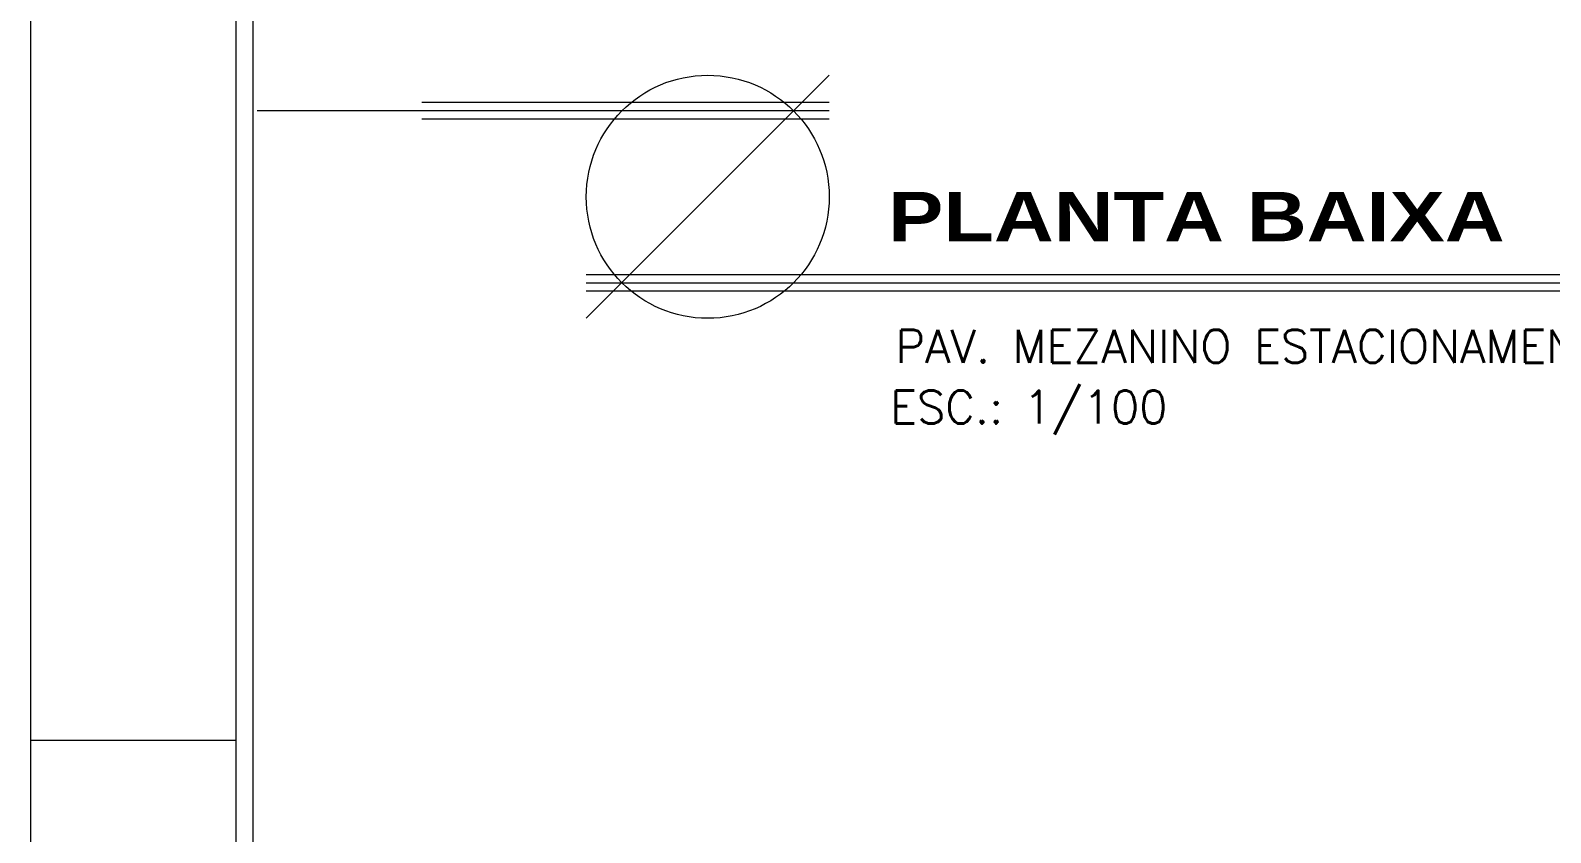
# Model space of a CAD drawing. Header units: millimetres. Extents: x 521 to 1055, y 261 to 520.
# Drawn here: x 791.15 to 809.61, y 316.2 to 325.93 of the extents above; entities that cross this region are included whole.
import ezdxf

# ---------------------------------------------------------------- set-up
doc = ezdxf.new("R2010")
doc.units = ezdxf.units.MM
doc.layers.add('0.1', color=8, linetype='Continuous', lineweight=13)
doc.styles.add('SANSSERIFBOLD', font='sasb____.pfb', dxfattribs={"width": 1.2, "height": 0.6})
doc.styles.get("Standard").update_dxf_attribs({"font": 'romans.shx'})

# ---------------------------------------------------------------- blocks, each defined once
blk = doc.blocks.new('TITU-2')
at = {"color": 1}
for p, q in [((0.01475, 0.01475), (-0.01475, -0.01475)), ((0.01475, 0.01143), (-0.03471, 0.01143)), ((-0.03471, 0.01043), (-0.05471, 0.01043)), ((0.01475, 0.00943), (-0.03471, 0.00943)), ((-0.01475, -0.00943), (0.1213, -0.00943)), ((-0.01475, -0.01143), (0.1213, -0.01143))]:
    blk.add_line(p, q, dxfattribs=at)
at = {"color": 7}
for p, q in [((0.01475, 0.01043), (-0.03471, 0.01043)), ((-0.01475, -0.01043), (0.1213, -0.01043))]:
    blk.add_line(p, q, dxfattribs=at)
at = {"color": 1}
blk.add_circle((0, 0), 0.01475, dxfattribs=at)
at = {"color": 4}
blk.add_text('ESC.:', height=0.004, dxfattribs=at).set_placement((0.02216, -0.02752))
at = {"color": 8, "style": 'SANSSERIFBOLD', "width": 1.2}
blk.add_attdef('FACHADA', (0.0219, -0.0054), '', height=0.006, dxfattribs=at)
at = {"color": 4}
for tag, p in [('FACHADA', (0.0228, -0.02014)), ('0/0', (0.03834, -0.02752))]:
    blk.add_attdef(tag, p, '', height=0.004, dxfattribs=at)

msp = doc.modelspace()

# ---------------------------------------------------------------- linework, layer by layer
at = {"layer": '0.1', "color": 8}
msp.add_line((791.15229, 317.32093), (793.65229, 317.32093), dxfattribs=at)
for points in [[(917.35668, 345.32093), (791.15229, 345.32093), (791.15229, 261.32093), (917.35668, 261.32093)], [(793.65229, 262.32093), (793.65229, 344.32093), (916.35668, 344.32093), (916.35668, 262.32093)]]:
    msp.add_lwpolyline(points, close=True, dxfattribs=at)
msp.add_lwpolyline([(900.53668, 343.12093, 0.41421356), (899.53668, 344.12093), (794.85229, 344.12093, 0.41421356), (793.85229, 343.12093), (793.85229, 269.52093, 0.41421356), (794.85229, 268.52093), (899.53668, 268.52093, 0.41421356), (900.53668, 269.52093)], format="xyb", close=True, dxfattribs=at)

# ---------------------------------------------------------------- block references
ref = msp.add_blockref('TITU-2', (799.37765, 323.91462), dxfattribs=dict(at, xscale=100, yscale=100, zscale=100))
ref.add_attrib('FACHADA', 'PLANTA BAIXA', (801.56765, 323.37462), dxfattribs={"layer": '0', "color": 8, "height": 0.6, "style": 'SANSSERIFBOLD', "width": 1.2})
ref.add_attrib('0/0', '1/100', (803.21194, 321.16252), dxfattribs={"layer": '0', "color": 4, "height": 0.4})
ref.add_attrib('FACHADA', 'PAV. MEZANINO ESTACIONAMENTO', (801.65716, 321.90089), dxfattribs={"layer": '0', "color": 4, "height": 0.4})

doc.saveas('drawing.dxf')
